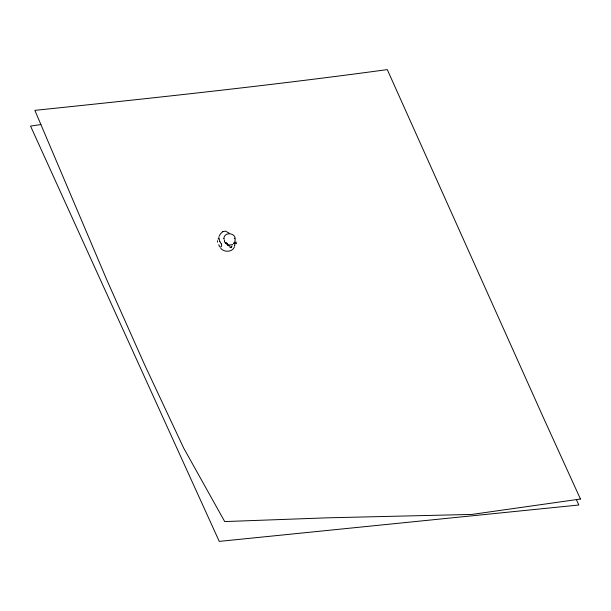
<?xml version="1.0" encoding="UTF-8"?>
<svg xmlns="http://www.w3.org/2000/svg" width="611" height="611" viewBox="0 0 611 611"><rect width="100%" height="100%" fill="white"/><g stroke="black" fill="none" stroke-linecap="round" stroke-linejoin="round"><path stroke-width="0.92" d="M235.098 240.123C236.572 232.562 223.771 231.241 223.87 238.939L223.901 238.573M217.485 240.688L217.508 242.155M236.029 243.842L235.953 241.895M236.09 243.308L236.098 242.911M224.367 239.848L224.558 241.528M218.203 239.283L218.433 238.198M233.967 243.216C232.539 245.141 235.006 241.208 234.341 242.643M232.654 244.522L229.385 245.133M218.967 236.449L220.624 233.669L222.885 231.569M234.372 247.15C232.027 252.343 224.168 252.465 220.747 248.341M218.608 238.015L219.005 237.74L219.807 241.544M232.149 245.973L230.859 247.348L231.454 246.974M231.218 247.172L230.92 247.333M222.61 231.706L225.451 231.126L229.156 233.135M230.859 247.325L229.11 246.707M226.513 242.857L226.085 243.3M40.929 124.552L30.55 126.087L219.25 541.392L578.8 505.007L576.471 499.79M229.346 245.133L228.445 245.11A7.225 1.612 18.1 0 1 228.155 245.026L227.811 244.927M226.696 242.865L227.628 244.263L226.116 243.384M228.178 244.98L227.536 244.858L228.186 245.187M227.781 244.858L225.207 242.827M234.303 245.675L234.693 246.149L234.93 240.711M219.815 241.566L221.19 243.682M225.161 242.758L224.596 241.65M219.204 245.843C220.342 248.921 222.648 245.813 221.266 243.873M234.341 238.221L234.555 238.641M219.013 245.423L218.746 244.751M580.45 499.034L471.791 514.431L328.076 517.807L224.703 521.573L183.651 448.016L144.906 365.393L107.162 280.693L34.88 110.362C152.498 98.111 270.1 85.54 387.282 69.608L543.034 416.832L580.45 499.034"/></g></svg>
